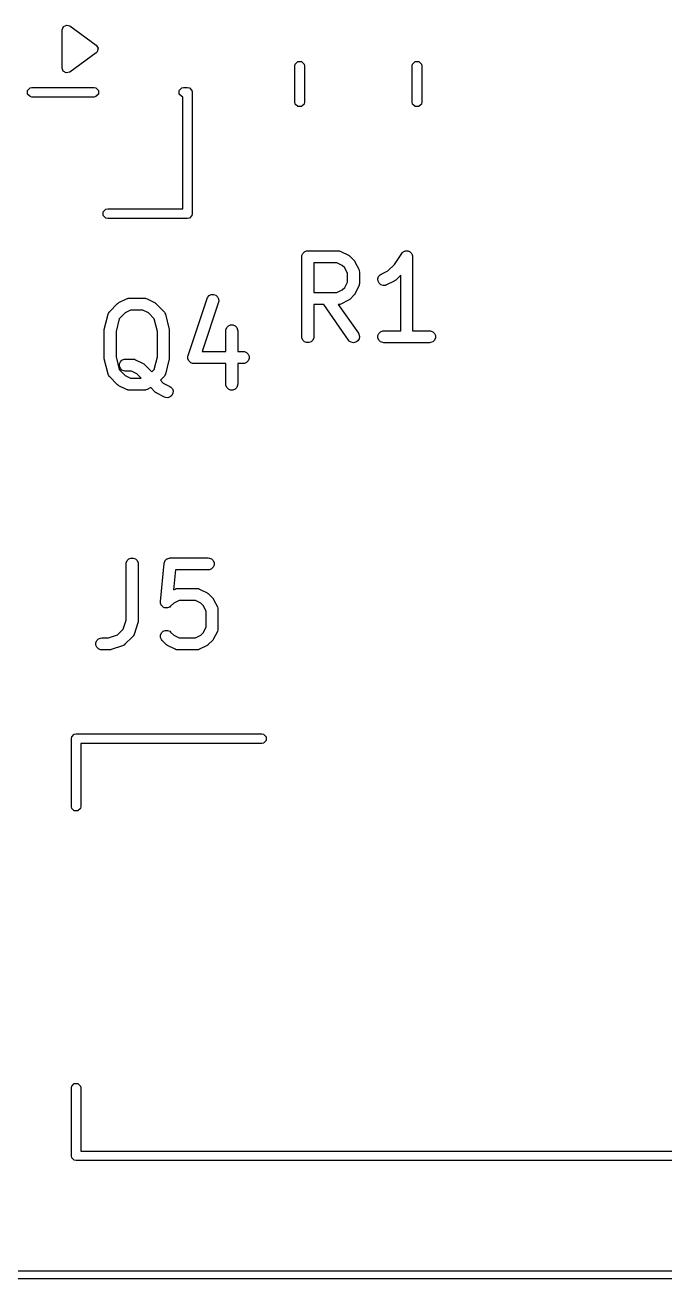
# Model space of a CAD drawing. Header units: millimetres. Extents: x 112.3 to 187.7, y -128.1 to -63.8.
# Drawn here: x 144.52 to 152.54, y -128.15 to -112.46 of the extents above; entities that cross this region are included whole.
import ezdxf

# ---------------------------------------------------------------- set-up
doc = ezdxf.new("R2010")
doc.units = ezdxf.units.MM
doc.layers.add('F.Silkscreen', color=41, linetype='CONTINUOUS', true_color=0xf2eda1)

msp = doc.modelspace()

# ---------------------------------------------------------------- linework, layer by layer
at = {"layer": 'F.Silkscreen', "linetype": 'CONTINUOUS'}
for p, q in [((145.007574, -112.480074), (145.05, -112.4625)), ((145.05, -112.4625), (145.08529, -112.473976)), ((145.08529, -112.473976), (145.41529, -112.713976)), ((144.99, -112.5225), (145.007574, -112.480074)), ((144.99, -113.0025), (144.99, -112.5225)), ((145.41529, -112.713976), (145.439266, -112.753142)), ((145.439266, -112.753142), (145.428524, -112.79779)), ((145.41529, -112.811024), (145.08529, -113.051024)), ((145.428524, -112.79779), (145.41529, -112.811024)), ((147.905, -112.972936), (147.909567, -112.949975)), ((147.909567, -112.949975), (147.942039, -112.917503)), ((147.942039, -112.917503), (147.987961, -112.917503)), ((147.987961, -112.917503), (148.020433, -112.949975)), ((148.020433, -112.949975), (148.025, -112.972936)), ((149.375, -112.972936), (149.379567, -112.949975)), ((149.379567, -112.949975), (149.412039, -112.917503)), ((149.412039, -112.917503), (149.457961, -112.917503)), ((149.457961, -112.917503), (149.490433, -112.949975)), ((149.490433, -112.949975), (149.495, -112.972936)), ((145.001476, -113.03779), (144.99, -113.0025)), ((145.040642, -113.061766), (145.001476, -113.03779)), ((145.08529, -113.051024), (145.040642, -113.061766)), ((147.905, -113.427064), (147.905, -112.972936)), ((148.025, -112.972936), (148.025, -113.427064)), ((149.375, -113.427064), (149.375, -112.972936)), ((149.495, -112.972936), (149.495, -113.427064)), ((144.554567, -113.279539), (144.587039, -113.247067)), ((144.587039, -113.247067), (144.61, -113.2425)), ((144.61, -113.2425), (145.39, -113.2425)), ((145.39, -113.2425), (145.412961, -113.247067)), ((145.412961, -113.247067), (145.445433, -113.279539)), ((146.454567, -113.279539), (146.487039, -113.247067)), ((146.487039, -113.247067), (146.51, -113.2425)), ((146.51, -113.2425), (146.56, -113.2425)), ((146.56, -113.2425), (146.582961, -113.247067)), ((146.582961, -113.247067), (146.615433, -113.279539)), ((144.554567, -113.325461), (144.554567, -113.279539)), ((144.587039, -113.357933), (144.554567, -113.325461)), ((144.61, -113.3625), (144.587039, -113.357933)), ((145.39, -113.3625), (144.61, -113.3625)), ((145.412961, -113.357933), (145.39, -113.3625)), ((145.445433, -113.325461), (145.412961, -113.357933)), ((145.445433, -113.279539), (145.445433, -113.325461)), ((146.454567, -113.325461), (146.454567, -113.279539)), ((146.487039, -113.357933), (146.454567, -113.325461)), ((146.5, -113.36051), (146.487039, -113.357933)), ((146.5, -114.7625), (146.5, -113.36051)), ((146.615433, -113.279539), (146.62, -113.3025)), ((146.62, -113.3025), (146.62, -114.8225)), ((147.909567, -113.450025), (147.905, -113.427064)), ((147.942039, -113.482497), (147.909567, -113.450025)), ((147.987961, -113.482497), (147.942039, -113.482497)), ((148.020433, -113.450025), (147.987961, -113.482497)), ((148.025, -113.427064), (148.020433, -113.450025)), ((149.379567, -113.450025), (149.375, -113.427064)), ((149.412039, -113.482497), (149.379567, -113.450025)), ((149.457961, -113.482497), (149.412039, -113.482497)), ((149.490433, -113.450025), (149.457961, -113.482497)), ((149.495, -113.427064), (149.490433, -113.450025)), ((145.504567, -114.799539), (145.537039, -114.767067)), ((145.504567, -114.845461), (145.504567, -114.799539)), ((145.537039, -114.767067), (145.56, -114.7625)), ((145.56, -114.7625), (146.5, -114.7625)), ((146.62, -114.8225), (146.615433, -114.845461)), ((145.537039, -114.877933), (145.504567, -114.845461)), ((145.56, -114.8825), (145.537039, -114.877933)), ((146.56, -114.8825), (145.56, -114.8825)), ((146.582961, -114.877933), (146.56, -114.8825)), ((146.615433, -114.845461), (146.582961, -114.877933)), ((148.004509, -115.319842), (148.025201, -115.29915)), ((148.025201, -115.29915), (148.052237, -115.287951)), ((148.052237, -115.287951), (148.066869, -115.28651)), ((148.066869, -115.28651), (148.447821, -115.28651)), ((148.447821, -115.28651), (148.462453, -115.287951)), ((148.462453, -115.287951), (148.464942, -115.288982)), ((148.464942, -115.288982), (148.46763, -115.289173)), ((148.46763, -115.289173), (148.481362, -115.294428)), ((148.481362, -115.294428), (148.5766, -115.342047)), ((149.258045, -115.3044), (149.263296, -115.29915)), ((149.263296, -115.29915), (149.270085, -115.296337)), ((149.270085, -115.296337), (149.276191, -115.292249)), ((149.276191, -115.292249), (149.283471, -115.290792)), ((149.283471, -115.290792), (149.290332, -115.287951)), ((149.290332, -115.287951), (149.29768, -115.287951)), ((149.29768, -115.287951), (149.304885, -115.28651)), ((149.304885, -115.28651), (149.312169, -115.287951)), ((149.312169, -115.287951), (149.319596, -115.287951)), ((149.319596, -115.287951), (149.326384, -115.290763)), ((149.326384, -115.290763), (149.333593, -115.292189)), ((149.333593, -115.292189), (149.339772, -115.296308)), ((149.339772, -115.296308), (149.346632, -115.29915)), ((149.346632, -115.29915), (149.351825, -115.304343)), ((147.991869, -115.36151), (147.99331, -115.346878)), ((147.991869, -116.36151), (147.991869, -115.36151)), ((147.99331, -115.346878), (148.004509, -115.319842)), ((148.430116, -115.43651), (148.141869, -115.43651)), ((148.141869, -115.43651), (148.141869, -115.810319)), ((148.498632, -115.470768), (148.430116, -115.43651)), ((148.5766, -115.342047), (148.582899, -115.346011)), ((148.582899, -115.346011), (148.584727, -115.346769)), ((148.584727, -115.346769), (148.586783, -115.348457)), ((148.586783, -115.348457), (148.589043, -115.349879)), ((148.589043, -115.349879), (148.590342, -115.351377)), ((148.590342, -115.351377), (148.596092, -115.356096)), ((148.596092, -115.356096), (148.643711, -115.403715)), ((148.643711, -115.403715), (148.648429, -115.409464)), ((148.648429, -115.409464), (148.649928, -115.410764)), ((148.649928, -115.410764), (148.651349, -115.413023)), ((148.651349, -115.413023), (148.653038, -115.41508)), ((148.653038, -115.41508), (148.653795, -115.416907)), ((148.653795, -115.416907), (148.65776, -115.423207)), ((148.65776, -115.423207), (148.705379, -115.518445)), ((149.070061, -115.537966), (149.15144, -115.456587)), ((149.15144, -115.456587), (149.24256, -115.319907)), ((149.24256, -115.319907), (149.242594, -115.319864)), ((149.242594, -115.319864), (149.242604, -115.319842)), ((149.242604, -115.319842), (149.242655, -115.31979)), ((149.242655, -115.31979), (149.251876, -115.308532)), ((149.251876, -115.308532), (149.258045, -115.3044)), ((149.351825, -115.304343), (149.357942, -115.308421)), ((149.357942, -115.308421), (149.362075, -115.314593)), ((149.362075, -115.314593), (149.367324, -115.319842)), ((149.367324, -115.319842), (149.370135, -115.326629)), ((149.370135, -115.326629), (149.374225, -115.332736)), ((149.374225, -115.332736), (149.375681, -115.340017)), ((149.375681, -115.340017), (149.378523, -115.346878)), ((149.378523, -115.346878), (149.379948, -115.361354)), ((149.379948, -115.361354), (149.379964, -115.361431)), ((149.379964, -115.361431), (149.379958, -115.361457)), ((149.379958, -115.361457), (149.379964, -115.36151)), ((149.379964, -115.36151), (149.379964, -116.28651)), ((148.529039, -115.501175), (148.498632, -115.470768)), ((148.563297, -115.569691), (148.529039, -115.501175)), ((148.563297, -115.677138), (148.563297, -115.569691)), ((148.705379, -115.518445), (148.710634, -115.532176)), ((148.710634, -115.532176), (148.710825, -115.534865)), ((148.710825, -115.534865), (148.711856, -115.537354)), ((148.711856, -115.537354), (148.713297, -115.551986)), ((148.713297, -115.551986), (148.713297, -115.694843)), ((148.944839, -115.637843), (148.954093, -115.610082)), ((148.954093, -115.610082), (148.973266, -115.587974)), ((148.973266, -115.587974), (148.985709, -115.580142)), ((148.985709, -115.580142), (149.070061, -115.537966)), ((149.229964, -115.590195), (149.167521, -115.652638)), ((149.229964, -116.28651), (149.229964, -115.590195)), ((148.498632, -115.776061), (148.529039, -115.745654)), ((148.529039, -115.745654), (148.563297, -115.677138)), ((148.705379, -115.728384), (148.65776, -115.823622)), ((148.710634, -115.714653), (148.705379, -115.728384)), ((148.710825, -115.711963), (148.710634, -115.714653)), ((148.711856, -115.709475), (148.710825, -115.711963)), ((148.713297, -115.694843), (148.711856, -115.709475)), ((148.946913, -115.667033), (148.944839, -115.637843)), ((148.96, -115.693208), (148.946913, -115.667033)), ((148.982108, -115.712381), (148.96, -115.693208)), ((149.009869, -115.721635), (148.982108, -115.712381)), ((149.039059, -115.719561), (149.009869, -115.721635)), ((149.052791, -115.714306), (149.039059, -115.719561)), ((149.148029, -115.666687), (149.052791, -115.714306)), ((149.154328, -115.662722), (149.148029, -115.666687)), ((149.156156, -115.661965), (149.154328, -115.662722)), ((149.158212, -115.660276), (149.156156, -115.661965)), ((149.160472, -115.658855), (149.158212, -115.660276)), ((149.161771, -115.657356), (149.160472, -115.658855)), ((149.167521, -115.652638), (149.161771, -115.657356)), ((145.699792, -115.935356), (145.79503, -115.887737)), ((145.79503, -115.887737), (145.808761, -115.882482)), ((145.808761, -115.882482), (145.81145, -115.88229)), ((145.81145, -115.88229), (145.813939, -115.88126)), ((145.813939, -115.88126), (145.828571, -115.879819)), ((145.828571, -115.879819), (146.019047, -115.879819)), ((146.019047, -115.879819), (146.033679, -115.88126)), ((146.033679, -115.88126), (146.036168, -115.882291)), ((146.036168, -115.882291), (146.038856, -115.882482)), ((146.038856, -115.882482), (146.052588, -115.887737)), ((146.052588, -115.887737), (146.147826, -115.935356)), ((146.566944, -116.597768), (146.805039, -115.883483)), ((146.805039, -115.883483), (146.811033, -115.870058)), ((146.811033, -115.870058), (146.830207, -115.847951)), ((146.830207, -115.847951), (146.85638, -115.834864)), ((146.85638, -115.834864), (146.88557, -115.832789)), ((146.88557, -115.832789), (146.913332, -115.842043)), ((146.913332, -115.842043), (146.93544, -115.861217)), ((146.93544, -115.861217), (146.948526, -115.887391)), ((146.950601, -115.916581), (146.947341, -115.930918)), ((146.948526, -115.887391), (146.950601, -115.916581)), ((148.141869, -115.810319), (148.430116, -115.810319)), ((148.430116, -115.810319), (148.498632, -115.776061)), ((148.5766, -115.904782), (148.481362, -115.952401)), ((148.582899, -115.900817), (148.5766, -115.904782)), ((148.584727, -115.90006), (148.582899, -115.900817)), ((148.586783, -115.898371), (148.584727, -115.90006)), ((148.589043, -115.89695), (148.586783, -115.898371)), ((148.590342, -115.895451), (148.589043, -115.89695)), ((148.596092, -115.890733), (148.590342, -115.895451)), ((148.643711, -115.843114), (148.596092, -115.890733)), ((148.648429, -115.837364), (148.643711, -115.843114)), ((148.649928, -115.836065), (148.648429, -115.837364)), ((148.651349, -115.833805), (148.649928, -115.836065)), ((148.653038, -115.831749), (148.651349, -115.833805)), ((148.653795, -115.829921), (148.653038, -115.831749)), ((148.65776, -115.823622), (148.653795, -115.829921)), ((145.517715, -116.269962), (145.565334, -116.079486)), ((145.565334, -116.079486), (145.570281, -116.06564)), ((145.570281, -116.06564), (145.573601, -116.061158)), ((145.573601, -116.061158), (145.575735, -116.056008)), ((145.575735, -116.056008), (145.585062, -116.044643)), ((145.585062, -116.044643), (145.6803, -115.949405)), ((145.6803, -115.949405), (145.68605, -115.944684)), ((145.68605, -115.944684), (145.687349, -115.943188)), ((145.687349, -115.943188), (145.689603, -115.941768)), ((145.689603, -115.941768), (145.691665, -115.940077)), ((145.691665, -115.940077), (145.693497, -115.939318)), ((145.693497, -115.939318), (145.699792, -115.935356)), ((145.77776, -116.064077), (145.705817, -116.136019)), ((145.846276, -116.029819), (145.77776, -116.064077)), ((146.001342, -116.029819), (145.846276, -116.029819)), ((146.069858, -116.064077), (146.001342, -116.029819)), ((146.1418, -116.136019), (146.069858, -116.064077)), ((146.147826, -115.935356), (146.154125, -115.93932)), ((146.154125, -115.93932), (146.155953, -115.940078)), ((146.155953, -115.940078), (146.158009, -115.941766)), ((146.158009, -115.941766), (146.160269, -115.943188)), ((146.160269, -115.943188), (146.161568, -115.944686)), ((146.161568, -115.944686), (146.167318, -115.949405)), ((146.167318, -115.949405), (146.262556, -116.044643)), ((146.262556, -116.044643), (146.271884, -116.056008)), ((146.271884, -116.056008), (146.274018, -116.061161)), ((146.274018, -116.061161), (146.277337, -116.06564)), ((146.277337, -116.06564), (146.282284, -116.079486)), ((146.282284, -116.079486), (146.329903, -116.269962)), ((146.947341, -115.930918), (146.742152, -116.546485)), ((148.265915, -115.960319), (148.141869, -115.960319)), ((148.141869, -115.960319), (148.141869, -116.36151)), ((148.576855, -116.40452), (148.265915, -115.960319)), ((148.462453, -115.958878), (148.448936, -115.960209)), ((148.448936, -115.960209), (148.69974, -116.318501)), ((148.464942, -115.957846), (148.462453, -115.958878)), ((148.46763, -115.957656), (148.464942, -115.957846)), ((148.481362, -115.952401), (148.46763, -115.957656)), ((145.705817, -116.136019), (145.665476, -116.297386)), ((146.182142, -116.297386), (146.1418, -116.136019)), ((147.051925, -116.246484), (147.072617, -116.225792)), ((147.072617, -116.225792), (147.099653, -116.214593)), ((147.099653, -116.214593), (147.128917, -116.214593)), ((147.128917, -116.214593), (147.155953, -116.225792)), ((147.155953, -116.225792), (147.176645, -116.246484)), ((145.515476, -116.288152), (145.515727, -116.285598)), ((145.515476, -116.621485), (145.515476, -116.288152)), ((145.515565, -116.284506), (145.516374, -116.279032)), ((145.515727, -116.285598), (145.515565, -116.284506)), ((145.516374, -116.279032), (145.516917, -116.27352)), ((145.516917, -116.27352), (145.517339, -116.272498)), ((145.517339, -116.272498), (145.517715, -116.269962)), ((145.665476, -116.297386), (145.665476, -116.612251)), ((146.182142, -116.612251), (146.182142, -116.297386)), ((146.329903, -116.269962), (146.330278, -116.272498)), ((146.330278, -116.272498), (146.330701, -116.27352)), ((146.330701, -116.27352), (146.331243, -116.279032)), ((146.331243, -116.279032), (146.332053, -116.284506)), ((146.332053, -116.284506), (146.33189, -116.285598)), ((146.33189, -116.285598), (146.332142, -116.288152)), ((146.332142, -116.288152), (146.332142, -116.621485)), ((147.039285, -116.288152), (147.040726, -116.27352)), ((147.039285, -116.546485), (147.039285, -116.288152)), ((147.040726, -116.27352), (147.051925, -116.246484)), ((147.176645, -116.246484), (147.187844, -116.27352)), ((147.187844, -116.27352), (147.189285, -116.288152)), ((147.189285, -116.288152), (147.189285, -116.546485)), ((147.99331, -116.376142), (147.991869, -116.36151)), ((148.004509, -116.403178), (147.99331, -116.376142)), ((148.140428, -116.376142), (148.129229, -116.403178)), ((148.141869, -116.36151), (148.140428, -116.376142)), ((148.708194, -116.388703), (148.692467, -116.413381)), ((148.69974, -116.318501), (148.70695, -116.331314)), ((148.70695, -116.331314), (148.713279, -116.359885)), ((148.713279, -116.359885), (148.708194, -116.388703)), ((148.945691, -116.346878), (148.95689, -116.319842)), ((148.945691, -116.376142), (148.945691, -116.346878)), ((148.95689, -116.403178), (148.945691, -116.376142)), ((148.95689, -116.319842), (148.977582, -116.29915)), ((148.977582, -116.29915), (149.004618, -116.287951)), ((149.004618, -116.287951), (149.01925, -116.28651)), ((149.01925, -116.28651), (149.229964, -116.28651)), ((149.379964, -116.28651), (149.590678, -116.28651)), ((149.590678, -116.28651), (149.60531, -116.287951)), ((149.60531, -116.287951), (149.632346, -116.29915)), ((149.632346, -116.29915), (149.653038, -116.319842)), ((149.653038, -116.319842), (149.664237, -116.346878)), ((149.664237, -116.376142), (149.653038, -116.403178)), ((149.664237, -116.346878), (149.664237, -116.376142)), ((146.742152, -116.546485), (147.039285, -116.546485)), ((147.189285, -116.546485), (147.257142, -116.546485)), ((147.257142, -116.546485), (147.271774, -116.547926)), ((147.271774, -116.547926), (147.29881, -116.559125)), ((148.025201, -116.42387), (148.004509, -116.403178)), ((148.052237, -116.435069), (148.025201, -116.42387)), ((148.081501, -116.435069), (148.052237, -116.435069)), ((148.108537, -116.42387), (148.081501, -116.435069)), ((148.129229, -116.403178), (148.108537, -116.42387)), ((148.586426, -116.41568), (148.576855, -116.40452)), ((148.611105, -116.431407), (148.586426, -116.41568)), ((148.639922, -116.436493), (148.611105, -116.431407)), ((148.668493, -116.430163), (148.639922, -116.436493)), ((148.692467, -116.413381), (148.668493, -116.430163)), ((148.977582, -116.42387), (148.95689, -116.403178)), ((149.004618, -116.435069), (148.977582, -116.42387)), ((149.01925, -116.43651), (149.004618, -116.435069)), ((149.590678, -116.43651), (149.01925, -116.43651)), ((149.60531, -116.435069), (149.590678, -116.43651)), ((149.632346, -116.42387), (149.60531, -116.435069)), ((149.653038, -116.403178), (149.632346, -116.42387)), ((145.515727, -116.624038), (145.515476, -116.621485)), ((145.515565, -116.625131), (145.515727, -116.624038)), ((145.516374, -116.630604), (145.515565, -116.625131)), ((145.516917, -116.636117), (145.516374, -116.630604)), ((145.517339, -116.637138), (145.516917, -116.636117)), ((145.517715, -116.639675), (145.517339, -116.637138)), ((145.565334, -116.830151), (145.517715, -116.639675)), ((145.665476, -116.612251), (145.705817, -116.773617)), ((145.707393, -116.702091), (145.718592, -116.675055)), ((145.707393, -116.731355), (145.707393, -116.702091)), ((145.718592, -116.675055), (145.739284, -116.654363)), ((145.739284, -116.654363), (145.76632, -116.643164)), ((145.76632, -116.643164), (145.780952, -116.641723)), ((145.780952, -116.641723), (145.87619, -116.641723)), ((145.87619, -116.641723), (145.890822, -116.643164)), ((145.890822, -116.643164), (145.893311, -116.644195)), ((145.893311, -116.644195), (145.895999, -116.644386)), ((145.895999, -116.644386), (145.909731, -116.649641)), ((145.909731, -116.649641), (146.004969, -116.69726)), ((146.004969, -116.69726), (146.011268, -116.701224)), ((146.011268, -116.701224), (146.013096, -116.701982)), ((146.013096, -116.701982), (146.015152, -116.70367)), ((146.015152, -116.70367), (146.017412, -116.705092)), ((146.017412, -116.705092), (146.018711, -116.70659)), ((146.018711, -116.70659), (146.024461, -116.711309)), ((146.024461, -116.711309), (146.114284, -116.801133)), ((146.1418, -116.773617), (146.182142, -116.612251)), ((146.329903, -116.639675), (146.282284, -116.830151)), ((146.330278, -116.637138), (146.329903, -116.639675)), ((146.330701, -116.636117), (146.330278, -116.637138)), ((146.331243, -116.630604), (146.330701, -116.636117)), ((146.332053, -116.625131), (146.331243, -116.630604)), ((146.332142, -116.621485), (146.33189, -116.624038)), ((146.33189, -116.624038), (146.332053, -116.625131)), ((146.563684, -116.612105), (146.564536, -116.608358)), ((146.564536, -116.62409), (146.563684, -116.612105)), ((146.564536, -116.606853), (146.565294, -116.605021)), ((146.564536, -116.608358), (146.564536, -116.606853)), ((146.564536, -116.636117), (146.564536, -116.62409)), ((146.565568, -116.638608), (146.564536, -116.636117)), ((146.565294, -116.605021), (146.566944, -116.597768)), ((146.565759, -116.641295), (146.565568, -116.638608)), ((146.571133, -116.652044), (146.565759, -116.641295)), ((146.575735, -116.663153), (146.571133, -116.652044)), ((146.57764, -116.665058), (146.575735, -116.663153)), ((146.578845, -116.667468), (146.57764, -116.665058)), ((146.587927, -116.675345), (146.578845, -116.667468)), ((146.596427, -116.683845), (146.587927, -116.675345)), ((146.598915, -116.684875), (146.596427, -116.683845)), ((146.600952, -116.686642), (146.598915, -116.684875)), ((146.612355, -116.690443), (146.600952, -116.686642)), ((146.623463, -116.695044), (146.612355, -116.690443)), ((146.627289, -116.69542), (146.623463, -116.695044)), ((146.628715, -116.695896), (146.627289, -116.69542)), ((146.630689, -116.695755), (146.628715, -116.695896)), ((146.638095, -116.696485), (146.630689, -116.695755)), ((147.039285, -116.696485), (146.638095, -116.696485)), ((147.039285, -116.954819), (147.039285, -116.696485)), ((147.257142, -116.696485), (147.189285, -116.696485)), ((147.189285, -116.696485), (147.189285, -116.954819)), ((147.271774, -116.695044), (147.257142, -116.696485)), ((147.29881, -116.683845), (147.271774, -116.695044)), ((147.29881, -116.559125), (147.319502, -116.579817)), ((147.319502, -116.663153), (147.29881, -116.683845)), ((147.319502, -116.579817), (147.330701, -116.606853)), ((147.330701, -116.636117), (147.319502, -116.663153)), ((147.330701, -116.606853), (147.330701, -116.636117)), ((145.570281, -116.843997), (145.565334, -116.830151)), ((145.5736, -116.848476), (145.570281, -116.843997)), ((145.575734, -116.853628), (145.5736, -116.848476)), ((145.585062, -116.864994), (145.575734, -116.853628)), ((145.6803, -116.960233), (145.585062, -116.864994)), ((145.705817, -116.773617), (145.77776, -116.845561)), ((145.718592, -116.758391), (145.707393, -116.731355)), ((145.739284, -116.779083), (145.718592, -116.758391)), ((145.76632, -116.790282), (145.739284, -116.779083)), ((145.780952, -116.791723), (145.76632, -116.790282)), ((145.77776, -116.845561), (145.846276, -116.879819)), ((145.858485, -116.791723), (145.780952, -116.791723)), ((145.927, -116.82598), (145.858485, -116.791723)), ((145.980839, -116.879819), (145.927, -116.82598)), ((146.114284, -116.801133), (146.1418, -116.773617)), ((146.262557, -116.864993), (146.22035, -116.907199)), ((146.271884, -116.853628), (146.262557, -116.864993)), ((146.274017, -116.848476), (146.271884, -116.853628)), ((146.277337, -116.843997), (146.274017, -116.848476)), ((146.282284, -116.830151), (146.277337, -116.843997)), ((145.68605, -116.964953), (145.6803, -116.960233)), ((145.687349, -116.96645), (145.68605, -116.964953)), ((145.689603, -116.967869), (145.687349, -116.96645)), ((145.691665, -116.969561), (145.689603, -116.967869)), ((145.693497, -116.970319), (145.691665, -116.969561)), ((145.699792, -116.974282), (145.693497, -116.970319)), ((145.79503, -117.021901), (145.699792, -116.974282)), ((145.808761, -117.027156), (145.79503, -117.021901)), ((145.81145, -117.027347), (145.808761, -117.027156)), ((145.813939, -117.028378), (145.81145, -117.027347)), ((145.828571, -117.029819), (145.813939, -117.028378)), ((145.846276, -116.879819), (145.980839, -116.879819)), ((146.033679, -117.028378), (146.019047, -117.029819)), ((146.036168, -117.027346), (146.033679, -117.028378)), ((146.038856, -117.027156), (146.036168, -117.027346)), ((146.052588, -117.021901), (146.038856, -117.027156)), ((146.099476, -116.998457), (146.052588, -117.021901)), ((146.15649, -117.055471), (146.099476, -116.998457)), ((146.22035, -116.907199), (146.25395, -116.940799)), ((146.25395, -116.940799), (146.338302, -116.982975)), ((146.338302, -116.982975), (146.350745, -116.990807)), ((146.350745, -116.990807), (146.369918, -117.012915)), ((146.369918, -117.012915), (146.379172, -117.040676)), ((147.040726, -116.969451), (147.039285, -116.954819)), ((147.051925, -116.996487), (147.040726, -116.969451)), ((147.072617, -117.017179), (147.051925, -116.996487)), ((147.099653, -117.028378), (147.072617, -117.017179)), ((147.128917, -117.028378), (147.099653, -117.028378)), ((147.155953, -117.017179), (147.128917, -117.028378)), ((147.176645, -116.996487), (147.155953, -117.017179)), ((147.187844, -116.969451), (147.176645, -116.996487)), ((147.189285, -116.954819), (147.187844, -116.969451)), ((146.019047, -117.029819), (145.828571, -117.029819)), ((146.16224, -117.060191), (146.15649, -117.055471)), ((146.163539, -117.061688), (146.16224, -117.060191)), ((146.165793, -117.063107), (146.163539, -117.061688)), ((146.167855, -117.064799), (146.165793, -117.063107)), ((146.169687, -117.065557), (146.167855, -117.064799)), ((146.175982, -117.06952), (146.169687, -117.065557)), ((146.27122, -117.117139), (146.175982, -117.06952)), ((146.284951, -117.122394), (146.27122, -117.117139)), ((146.314141, -117.124468), (146.284951, -117.122394)), ((146.341903, -117.115214), (146.314141, -117.124468)), ((146.36401, -117.096041), (146.341903, -117.115214)), ((146.377098, -117.069866), (146.36401, -117.096041)), ((146.379172, -117.040676), (146.377098, -117.069866)), ((145.791666, -119.204819), (145.793107, -119.190187)), ((145.791666, -119.906934), (145.791666, -119.204819)), ((145.793107, -119.190187), (145.804306, -119.163151)), ((145.804306, -119.163151), (145.824998, -119.142459)), ((145.824998, -119.142459), (145.852034, -119.13126)), ((145.852034, -119.13126), (145.881298, -119.13126)), ((145.881298, -119.13126), (145.908334, -119.142459)), ((145.908334, -119.142459), (145.929026, -119.163151)), ((145.929026, -119.163151), (145.940225, -119.190187)), ((145.940225, -119.190187), (145.941666, -119.204819)), ((145.941666, -119.204819), (145.941666, -119.919104)), ((146.22061, -119.673546), (146.268229, -119.197356)), ((146.268229, -119.197356), (146.269298, -119.192023)), ((146.269298, -119.190187), (146.270011, -119.188464)), ((146.269298, -119.192023), (146.269298, -119.190187)), ((146.270011, -119.188464), (146.271119, -119.18294)), ((146.271119, -119.18294), (146.276301, -119.17328)), ((146.276301, -119.17328), (146.280497, -119.163151)), ((146.280497, -119.163151), (146.283168, -119.160479)), ((146.283168, -119.160479), (146.284953, -119.157153)), ((146.284953, -119.157153), (146.293435, -119.150212)), ((146.293435, -119.150212), (146.301189, -119.142459)), ((146.301189, -119.142459), (146.304677, -119.141013)), ((146.304677, -119.141013), (146.307601, -119.138622)), ((146.307601, -119.138622), (146.318098, -119.135454)), ((146.318098, -119.135454), (146.328225, -119.13126)), ((146.328225, -119.13126), (146.33383, -119.130707)), ((146.33383, -119.130707), (146.335617, -119.130169)), ((146.335617, -119.130169), (146.337445, -119.130351)), ((146.337445, -119.130351), (146.342857, -119.129819)), ((146.342857, -119.129819), (146.819047, -119.129819)), ((146.819047, -119.129819), (146.833679, -119.13126)), ((146.833679, -119.13126), (146.860715, -119.142459)), ((146.860715, -119.142459), (146.881407, -119.163151)), ((146.881407, -119.163151), (146.892606, -119.190187)), ((146.892606, -119.219451), (146.881407, -119.246487)), ((146.892606, -119.190187), (146.892606, -119.219451)), ((146.410731, -119.279819), (146.385912, -119.528009)), ((146.819047, -119.279819), (146.410731, -119.279819)), ((146.833679, -119.278378), (146.819047, -119.279819)), ((146.860715, -119.267179), (146.833679, -119.278378)), ((146.881407, -119.246487), (146.860715, -119.267179)), ((146.385912, -119.528009), (146.404554, -119.518689)), ((146.404554, -119.518689), (146.418285, -119.513434)), ((146.418285, -119.513434), (146.420974, -119.513242)), ((146.420974, -119.513242), (146.423463, -119.512212)), ((146.423463, -119.512212), (146.438095, -119.510771)), ((146.438095, -119.510771), (146.67619, -119.510771)), ((146.67619, -119.510771), (146.690822, -119.512212)), ((146.690822, -119.512212), (146.693311, -119.513243)), ((146.693311, -119.513243), (146.695999, -119.513434)), ((146.695999, -119.513434), (146.709731, -119.518689)), ((146.709731, -119.518689), (146.804969, -119.566308)), ((146.220588, -119.688249), (146.22061, -119.673546)), ((146.221679, -119.691864), (146.220588, -119.688249)), ((146.221679, -119.69564), (146.221679, -119.691864)), ((146.387284, -119.695029), (146.348271, -119.734042)), ((146.4558, -119.660771), (146.387284, -119.695029)), ((146.658485, -119.660771), (146.4558, -119.660771)), ((146.727001, -119.695029), (146.658485, -119.660771)), ((146.757408, -119.725436), (146.727001, -119.695029)), ((146.804969, -119.566308), (146.811268, -119.570272)), ((146.811268, -119.570272), (146.813096, -119.57103)), ((146.813096, -119.57103), (146.815152, -119.572718)), ((146.815152, -119.572718), (146.817412, -119.57414)), ((146.817412, -119.57414), (146.818711, -119.575638)), ((146.818711, -119.575638), (146.824461, -119.580357)), ((146.824461, -119.580357), (146.87208, -119.627976)), ((146.87208, -119.627976), (146.876798, -119.633725)), ((146.876798, -119.633725), (146.878297, -119.635025)), ((146.878297, -119.635025), (146.879718, -119.637284)), ((146.879718, -119.637284), (146.881407, -119.639341)), ((146.881407, -119.639341), (146.882164, -119.641168)), ((146.882164, -119.641168), (146.886129, -119.647468)), ((146.886129, -119.647468), (146.933748, -119.742706)), ((146.225873, -119.705765), (146.221679, -119.69564)), ((146.229041, -119.716265), (146.225873, -119.705765)), ((146.231432, -119.719188), (146.229041, -119.716265)), ((146.232878, -119.722677), (146.231432, -119.719188)), ((146.240631, -119.73043), (146.232878, -119.722677)), ((146.247572, -119.738913), (146.240631, -119.73043)), ((146.250898, -119.740697), (146.247572, -119.738913)), ((146.25357, -119.743369), (146.250898, -119.740697)), ((146.263697, -119.747564), (146.25357, -119.743369)), ((146.273359, -119.752747), (146.263697, -119.747564)), ((146.277118, -119.753122), (146.273359, -119.752747)), ((146.280607, -119.754568), (146.277118, -119.753122)), ((146.291568, -119.754568), (146.280607, -119.754568)), ((146.302478, -119.755659), (146.291568, -119.754568)), ((146.306094, -119.754568), (146.302478, -119.755659)), ((146.309869, -119.754568), (146.306094, -119.754568)), ((146.319994, -119.750373), (146.309869, -119.754568)), ((146.330494, -119.747206), (146.319994, -119.750373)), ((146.333417, -119.744814), (146.330494, -119.747206)), ((146.336906, -119.743369), (146.333417, -119.744814)), ((146.348271, -119.734042), (146.336906, -119.743369)), ((146.791666, -119.793952), (146.757408, -119.725436)), ((146.791666, -119.996637), (146.791666, -119.793952)), ((146.933748, -119.742706), (146.939003, -119.756437)), ((146.939003, -119.756437), (146.939194, -119.759126)), ((146.939194, -119.759126), (146.940225, -119.761615)), ((146.940225, -119.761615), (146.941666, -119.776247)), ((146.941666, -119.776247), (146.941666, -120.014342)), ((145.753494, -120.021447), (145.791666, -119.906934)), ((145.937817, -119.942822), (145.890198, -120.085678)), ((145.939466, -119.935566), (145.937817, -119.942822)), ((145.940225, -119.933736), (145.939466, -119.935566)), ((145.940486, -119.931082), (145.940225, -119.933736)), ((145.941077, -119.928485), (145.940486, -119.931082)), ((145.941666, -119.919104), (145.940936, -119.92651)), ((145.940936, -119.92651), (145.941077, -119.928485)), ((146.757407, -120.065153), (146.791666, -119.996637)), ((145.412155, -120.190187), (145.423354, -120.163151)), ((145.423354, -120.163151), (145.444046, -120.142459)), ((145.444046, -120.142459), (145.471082, -120.13126)), ((145.471082, -120.13126), (145.485714, -120.129819)), ((145.485714, -120.129819), (145.568782, -120.129819)), ((145.568782, -120.129819), (145.683295, -120.091647)), ((145.683295, -120.091647), (145.753494, -120.021447)), ((145.872081, -120.114993), (145.776842, -120.210233)), ((145.881408, -120.103628), (145.872081, -120.114993)), ((145.882438, -120.101139), (145.881408, -120.103628)), ((145.884204, -120.099104), (145.882438, -120.101139)), ((145.890198, -120.085678), (145.884204, -120.099104)), ((146.221679, -120.094948), (146.232878, -120.067912)), ((146.221679, -120.124211), (146.221679, -120.094948)), ((146.232877, -120.151247), (146.221679, -120.124211)), ((146.242204, -120.162612), (146.232877, -120.151247)), ((146.232878, -120.067912), (146.253571, -120.047219)), ((146.289823, -120.210232), (146.242204, -120.162612)), ((146.253571, -120.047219), (146.280607, -120.036021)), ((146.280607, -120.036021), (146.30987, -120.036021)), ((146.30987, -120.036021), (146.336906, -120.04722)), ((146.336906, -120.04722), (146.348272, -120.056548)), ((146.348272, -120.056548), (146.387284, -120.095561)), ((146.387284, -120.095561), (146.4558, -120.129819)), ((146.4558, -120.129819), (146.658485, -120.129819)), ((146.658485, -120.129819), (146.727, -120.095561)), ((146.727, -120.095561), (146.757407, -120.065153)), ((146.87208, -120.162613), (146.824462, -120.210232)), ((146.876798, -120.156863), (146.87208, -120.162613)), ((146.878297, -120.155564), (146.876798, -120.156863)), ((146.879718, -120.153305), (146.878297, -120.155564)), ((146.881408, -120.151247), (146.879718, -120.153305)), ((146.882165, -120.149417), (146.881408, -120.151247)), ((146.886129, -120.143121), (146.882165, -120.149417)), ((146.933748, -120.047883), (146.886129, -120.143121)), ((146.939003, -120.034152), (146.933748, -120.047883)), ((146.939194, -120.031462), (146.939003, -120.034152)), ((146.940225, -120.028974), (146.939194, -120.031462)), ((146.941666, -120.014342), (146.940225, -120.028974)), ((145.412155, -120.219451), (145.412155, -120.190187)), ((145.423354, -120.246487), (145.412155, -120.219451)), ((145.444046, -120.267179), (145.423354, -120.246487)), ((145.471082, -120.278378), (145.444046, -120.267179)), ((145.485714, -120.279819), (145.471082, -120.278378)), ((145.580952, -120.279819), (145.485714, -120.279819)), ((145.588357, -120.279089), (145.580952, -120.279819)), ((145.590332, -120.27923), (145.588357, -120.279089)), ((145.592929, -120.278639), (145.590332, -120.27923)), ((145.595584, -120.278378), (145.592929, -120.278639)), ((145.597415, -120.277619), (145.595584, -120.278378)), ((145.604669, -120.27597), (145.597415, -120.277619)), ((145.747526, -120.228351), (145.604669, -120.27597)), ((145.760951, -120.222357), (145.747526, -120.228351)), ((145.762986, -120.220591), (145.760951, -120.222357)), ((145.765477, -120.21956), (145.762986, -120.220591)), ((145.776842, -120.210233), (145.765477, -120.21956)), ((146.295572, -120.21495), (146.289823, -120.210232)), ((146.296873, -120.21645), (146.295572, -120.21495)), ((146.299132, -120.217872), (146.296873, -120.21645)), ((146.301189, -120.21956), (146.299132, -120.217872)), ((146.303016, -120.220317), (146.301189, -120.21956)), ((146.309316, -120.224282), (146.303016, -120.220317)), ((146.404554, -120.271901), (146.309316, -120.224282)), ((146.418285, -120.277156), (146.404554, -120.271901)), ((146.420974, -120.277347), (146.418285, -120.277156)), ((146.423463, -120.278378), (146.420974, -120.277347)), ((146.438095, -120.279819), (146.423463, -120.278378)), ((146.67619, -120.279819), (146.438095, -120.279819)), ((146.690822, -120.278378), (146.67619, -120.279819)), ((146.693311, -120.277346), (146.690822, -120.278378)), ((146.695999, -120.277156), (146.693311, -120.277346)), ((146.709731, -120.271901), (146.695999, -120.277156)), ((146.804969, -120.224282), (146.709731, -120.271901)), ((146.811268, -120.220317), (146.804969, -120.224282)), ((146.813096, -120.21956), (146.811268, -120.220317)), ((146.815152, -120.217872), (146.813096, -120.21956)), ((146.817412, -120.21645), (146.815152, -120.217872)), ((146.818712, -120.21495), (146.817412, -120.21645)), ((146.824462, -120.210232), (146.818712, -120.21495)), ((145.105, -121.39), (145.109567, -121.367039)), ((145.105, -122.24), (145.105, -121.39)), ((145.109567, -121.367039), (145.142039, -121.334567)), ((145.142039, -121.334567), (145.165, -121.33)), ((145.165, -121.33), (147.49, -121.33)), ((147.49, -121.33), (147.512961, -121.334567)), ((147.512961, -121.334567), (147.545433, -121.367039)), ((147.545433, -121.412961), (147.512961, -121.445433)), ((147.545433, -121.367039), (147.545433, -121.412961)), ((147.49, -121.45), (145.225, -121.45)), ((145.225, -121.45), (145.225, -122.24)), ((147.512961, -121.445433), (147.49, -121.45)), ((145.109567, -122.262961), (145.105, -122.24)), ((145.142039, -122.295433), (145.109567, -122.262961)), ((145.187961, -122.295433), (145.142039, -122.295433)), ((145.220433, -122.262961), (145.187961, -122.295433)), ((145.225, -122.24), (145.220433, -122.262961)), ((145.105, -125.76), (145.109567, -125.737039)), ((145.105, -126.61), (145.105, -125.76)), ((145.109567, -125.737039), (145.142039, -125.704567)), ((145.142039, -125.704567), (145.187961, -125.704567)), ((145.187961, -125.704567), (145.220433, -125.737039)), ((145.220433, -125.737039), (145.225, -125.76)), ((145.225, -125.76), (145.225, -126.55)), ((145.225, -126.55), (159.275, -126.55)), ((145.109567, -126.632961), (145.105, -126.61)), ((145.142039, -126.665433), (145.109567, -126.632961)), ((145.165, -126.67), (145.142039, -126.665433)), ((159.335, -126.67), (145.165, -126.67)), ((187.699999, -128.149999), (112.4, -128.149999)), ((112.45, -128.049999), (187.649999, -128.049999))]:
    msp.add_line(p, q, dxfattribs=at)

doc.saveas('drawing.dxf')
